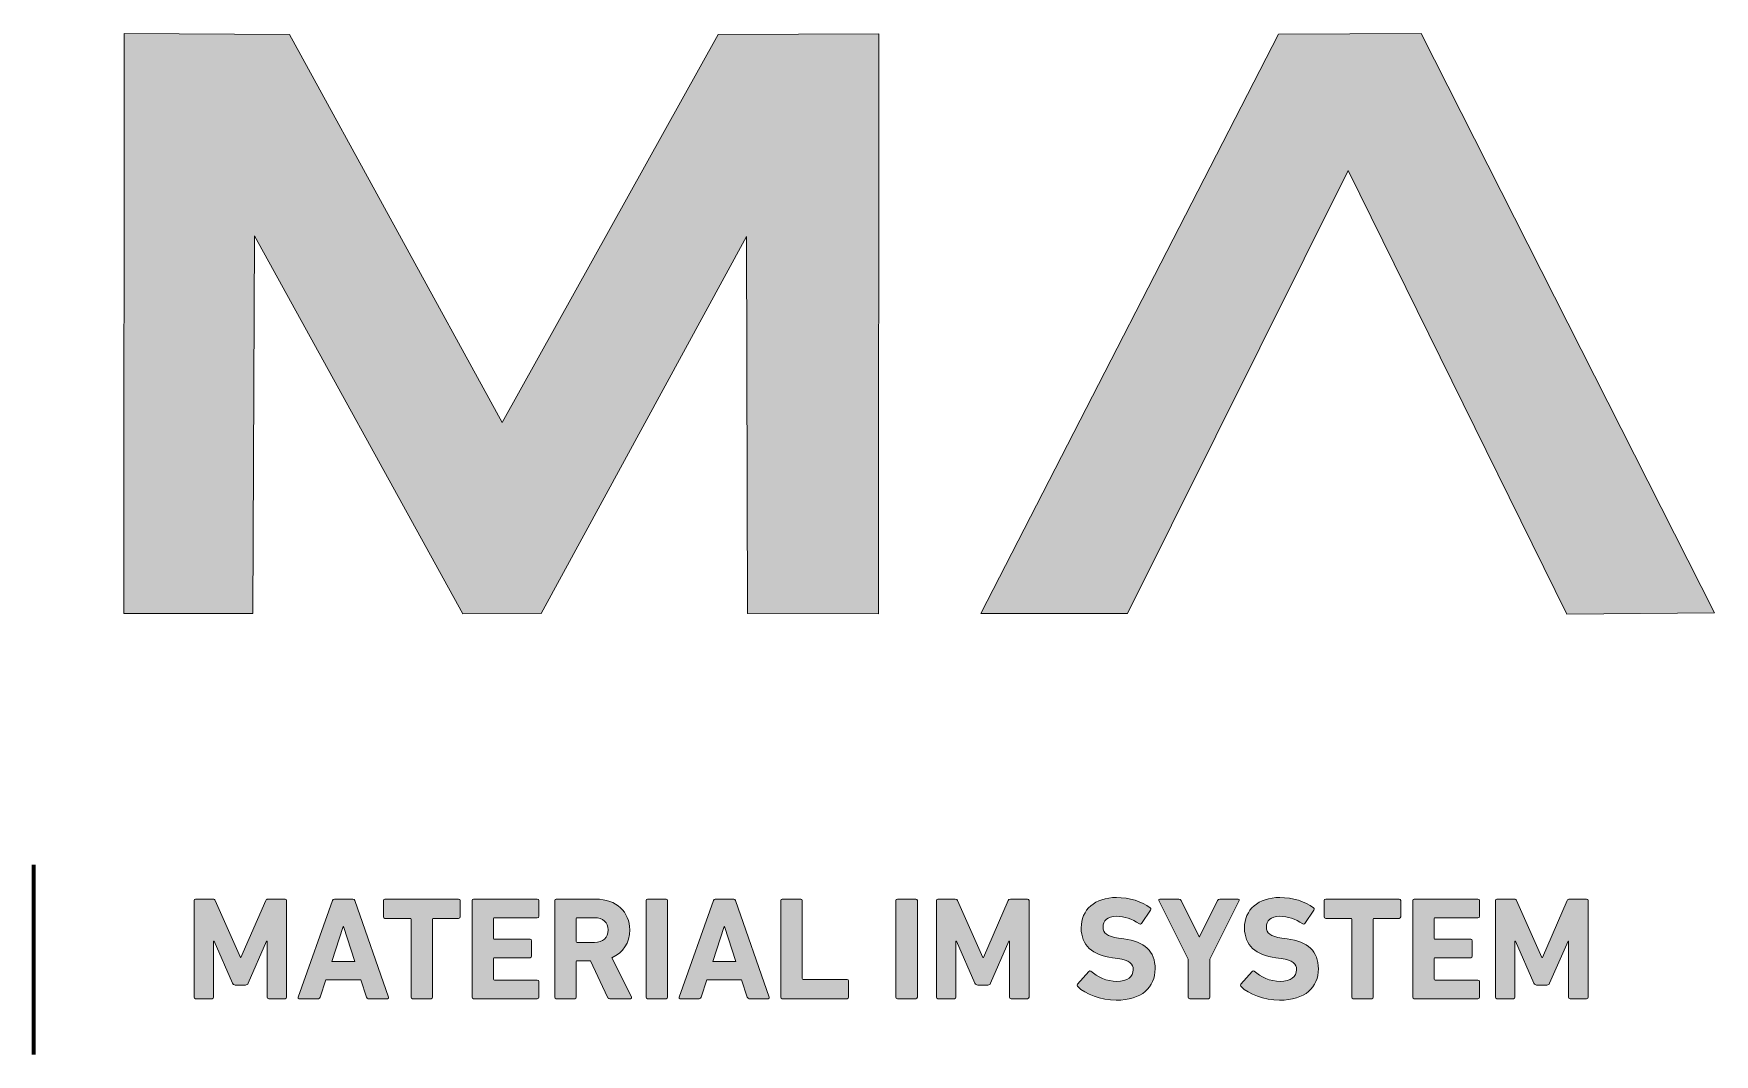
# Model space of a CAD drawing. Header units: millimetres. Extents: x -131 to 438, y 204 to 308.
# Drawn here: x 295.8 to 437.6, y 203.9 to 290.1 of the extents above; entities that cross this region are included whole.
import ezdxf

# ---------------------------------------------------------------- set-up
doc = ezdxf.new("R2010")
doc.units = ezdxf.units.MM
doc.header["$MEASUREMENT"] = 0
doc.layers.add('Ebene 1', color=7, linetype='Continuous', lineweight=0)

# ---------------------------------------------------------------- blocks, each defined once
blk = doc.blocks.new('Block_1')
at = {"layer": 'Ebene 1', "true_color": 0x0e1215, "transparency": 33554687}
h = blk.add_hatch(color=168, dxfattribs=at)
h.dxf.hatch_style = 2
h.paths.add_polyline_path([(356.02, 241.14), (355.94, 272.96), (338.61, 241.14), (332, 241.12), (314.42, 273.01), (314.28, 241.14), (303.4, 241.13), (303.42, 290.08), (317.38, 289.99), (335.34, 257.27), (353.55, 290), (367.11, 290.07), (367.08, 241.12)])
h = blk.add_hatch(color=168, dxfattribs=at)
h.dxf.hatch_style = 2
h.paths.add_polyline_path([(425.15, 241.07), (406.72, 278.52), (388.1, 241.14), (375.7, 241.14), (400.84, 290.02), (412.86, 290.08), (437.61, 241.19)])
at = {"layer": 'Ebene 1'}
for points in [[(356.02, 241.14), (355.94, 272.96), (338.61, 241.14), (332, 241.12), (314.42, 273.01), (314.28, 241.14), (303.4, 241.13), (303.42, 290.08), (317.38, 289.99), (335.34, 257.27), (353.55, 290), (367.11, 290.07), (367.08, 241.12)], [(425.15, 241.07), (406.72, 278.52), (388.1, 241.14), (375.7, 241.14), (400.84, 290.02), (412.86, 290.08), (437.61, 241.19)]]:
    blk.add_lwpolyline(points, close=True, dxfattribs=at)
blk = doc.blocks.new('Block_0')
at = {"layer": 'Ebene 1'}
blk.add_blockref('Block_1', (0, 0), dxfattribs=at)
blk = doc.blocks.new('Block_7')
at = {"layer": 'Ebene 1', "true_color": 0x000000, "transparency": 33554687}
h = blk.add_hatch(color=18, dxfattribs=at)
h.dxf.hatch_style = 2
edge = h.paths.add_edge_path()
edge.add_spline(control_points=[(309.33, 216.91), (309.33, 216.98), (309.38, 217.03), (309.45, 217.03), (309.45, 217.03), (310.92, 217.03), (310.92, 217.03), (311.02, 217.03), (311.08, 216.99), (311.12, 216.91), (311.12, 216.91), (313.24, 212.12), (313.24, 212.12), (313.24, 212.12), (313.29, 212.12), (313.29, 212.12), (313.29, 212.12), (315.38, 216.91), (315.38, 216.91), (315.42, 216.99), (315.48, 217.03), (315.58, 217.03), (315.58, 217.03), (317.02, 217.03), (317.02, 217.03), (317.09, 217.03), (317.14, 216.98), (317.14, 216.91), (317.14, 216.91), (317.14, 208.76), (317.14, 208.76), (317.14, 208.68), (317.09, 208.63), (317.02, 208.63), (317.02, 208.63), (315.63, 208.63), (315.63, 208.63), (315.55, 208.63), (315.5, 208.68), (315.5, 208.76), (315.5, 208.76), (315.5, 213.49), (315.5, 213.49), (315.5, 213.49), (315.45, 213.49), (315.45, 213.49), (315.45, 213.49), (313.9, 209.94), (313.9, 209.94), (313.85, 209.83), (313.77, 209.78), (313.66, 209.78), (313.66, 209.78), (312.81, 209.78), (312.81, 209.78), (312.7, 209.78), (312.62, 209.83), (312.58, 209.94), (312.58, 209.94), (311.02, 213.49), (311.02, 213.49), (311.02, 213.49), (310.97, 213.49), (310.97, 213.49), (310.97, 213.49), (310.97, 208.76), (310.97, 208.76), (310.97, 208.68), (310.92, 208.63), (310.85, 208.63), (310.85, 208.63), (309.45, 208.63), (309.45, 208.63), (309.38, 208.63), (309.33, 208.68), (309.33, 208.76), (309.33, 208.76), (309.33, 216.91), (309.33, 216.91)], knot_values=[0, 0, 0, 0, 1, 1, 1, 2, 2, 2, 3, 3, 3, 4, 4, 4, 5, 5, 5, 6, 6, 6, 7, 7, 7, 8, 8, 8, 9, 9, 9, 10, 10, 10, 11, 11, 11, 12, 12, 12, 13, 13, 13, 14, 14, 14, 15, 15, 15, 16, 16, 16, 17, 17, 17, 18, 18, 18, 19, 19, 19, 20, 20, 20, 21, 21, 21, 22, 22, 22, 23, 23, 23, 24, 24, 24, 25, 25, 25, 26, 26, 26, 26], degree=3, periodic=0)
h = blk.add_hatch(color=18, dxfattribs=at)
h.dxf.hatch_style = 2
edge = h.paths.add_edge_path()
edge.add_spline(control_points=[(322.9, 211.77), (322.9, 211.77), (321.95, 214.71), (321.95, 214.71), (321.95, 214.71), (321.91, 214.71), (321.91, 214.71), (321.91, 214.71), (320.96, 211.77), (320.96, 211.77), (320.96, 211.77), (322.9, 211.77), (322.9, 211.77)], knot_values=[0, 0, 0, 0, 1, 1, 1, 2, 2, 2, 3, 3, 3, 4, 4, 4, 4], degree=3, periodic=0)
edge = h.paths.add_edge_path()
edge.add_spline(control_points=[(321.01, 216.91), (321.03, 216.98), (321.08, 217.03), (321.17, 217.03), (321.17, 217.03), (322.72, 217.03), (322.72, 217.03), (322.81, 217.03), (322.86, 216.98), (322.89, 216.91), (322.89, 216.91), (325.73, 208.76), (325.73, 208.76), (325.75, 208.68), (325.73, 208.63), (325.64, 208.63), (325.64, 208.63), (324.03, 208.63), (324.03, 208.63), (323.95, 208.63), (323.9, 208.67), (323.87, 208.76), (323.87, 208.76), (323.39, 210.23), (323.39, 210.23), (323.39, 210.23), (320.45, 210.23), (320.45, 210.23), (320.45, 210.23), (319.98, 208.76), (319.98, 208.76), (319.96, 208.67), (319.91, 208.63), (319.82, 208.63), (319.82, 208.63), (318.2, 208.63), (318.2, 208.63), (318.12, 208.63), (318.09, 208.68), (318.12, 208.76), (318.12, 208.76), (321.01, 216.91), (321.01, 216.91)], knot_values=[0, 0, 0, 0, 1, 1, 1, 2, 2, 2, 3, 3, 3, 4, 4, 4, 5, 5, 5, 6, 6, 6, 7, 7, 7, 8, 8, 8, 9, 9, 9, 10, 10, 10, 11, 11, 11, 12, 12, 12, 13, 13, 13, 14, 14, 14, 14], degree=3, periodic=0)
h = blk.add_hatch(color=18, dxfattribs=at)
h.dxf.hatch_style = 2
edge = h.paths.add_edge_path()
edge.add_spline(control_points=[(327.76, 208.63), (327.69, 208.63), (327.64, 208.68), (327.64, 208.76), (327.64, 208.76), (327.64, 215.34), (327.64, 215.34), (327.64, 215.39), (327.61, 215.41), (327.56, 215.41), (327.56, 215.41), (325.44, 215.41), (325.44, 215.41), (325.37, 215.41), (325.32, 215.46), (325.32, 215.54), (325.32, 215.54), (325.32, 216.91), (325.32, 216.91), (325.32, 216.98), (325.37, 217.03), (325.44, 217.03), (325.44, 217.03), (331.65, 217.03), (331.65, 217.03), (331.73, 217.03), (331.78, 216.98), (331.78, 216.91), (331.78, 216.91), (331.78, 215.54), (331.78, 215.54), (331.78, 215.46), (331.73, 215.41), (331.65, 215.41), (331.65, 215.41), (329.53, 215.41), (329.53, 215.41), (329.48, 215.41), (329.45, 215.39), (329.45, 215.34), (329.45, 215.34), (329.45, 208.76), (329.45, 208.76), (329.45, 208.68), (329.4, 208.63), (329.33, 208.63), (329.33, 208.63), (327.76, 208.63), (327.76, 208.63)], knot_values=[0, 0, 0, 0, 1, 1, 1, 2, 2, 2, 3, 3, 3, 4, 4, 4, 5, 5, 5, 6, 6, 6, 7, 7, 7, 8, 8, 8, 9, 9, 9, 10, 10, 10, 11, 11, 11, 12, 12, 12, 13, 13, 13, 14, 14, 14, 15, 15, 15, 16, 16, 16, 16], degree=3, periodic=0)
h = blk.add_hatch(color=18, dxfattribs=at)
h.dxf.hatch_style = 2
edge = h.paths.add_edge_path()
edge.add_spline(control_points=[(332.79, 216.91), (332.79, 216.98), (332.84, 217.03), (332.91, 217.03), (332.91, 217.03), (338.29, 217.03), (338.29, 217.03), (338.37, 217.03), (338.42, 216.98), (338.42, 216.91), (338.42, 216.91), (338.42, 215.59), (338.42, 215.59), (338.42, 215.51), (338.37, 215.46), (338.29, 215.46), (338.29, 215.46), (334.68, 215.46), (334.68, 215.46), (334.63, 215.46), (334.6, 215.44), (334.6, 215.39), (334.6, 215.39), (334.6, 213.72), (334.6, 213.72), (334.6, 213.67), (334.63, 213.65), (334.68, 213.65), (334.68, 213.65), (337.69, 213.65), (337.69, 213.65), (337.76, 213.65), (337.81, 213.6), (337.81, 213.52), (337.81, 213.52), (337.81, 212.22), (337.81, 212.22), (337.81, 212.14), (337.76, 212.09), (337.69, 212.09), (337.69, 212.09), (334.68, 212.09), (334.68, 212.09), (334.63, 212.09), (334.6, 212.07), (334.6, 212.02), (334.6, 212.02), (334.6, 210.28), (334.6, 210.28), (334.6, 210.23), (334.63, 210.2), (334.68, 210.2), (334.68, 210.2), (338.29, 210.2), (338.29, 210.2), (338.37, 210.2), (338.42, 210.15), (338.42, 210.08), (338.42, 210.08), (338.42, 208.76), (338.42, 208.76), (338.42, 208.68), (338.37, 208.63), (338.29, 208.63), (338.29, 208.63), (332.91, 208.63), (332.91, 208.63), (332.84, 208.63), (332.79, 208.68), (332.79, 208.76), (332.79, 208.76), (332.79, 216.91), (332.79, 216.91)], knot_values=[0, 0, 0, 0, 1, 1, 1, 2, 2, 2, 3, 3, 3, 4, 4, 4, 5, 5, 5, 6, 6, 6, 7, 7, 7, 8, 8, 8, 9, 9, 9, 10, 10, 10, 11, 11, 11, 12, 12, 12, 13, 13, 13, 14, 14, 14, 15, 15, 15, 16, 16, 16, 17, 17, 17, 18, 18, 18, 19, 19, 19, 20, 20, 20, 21, 21, 21, 22, 22, 22, 23, 23, 23, 24, 24, 24, 24], degree=3, periodic=0)
h = blk.add_hatch(color=18, dxfattribs=at)
h.dxf.hatch_style = 2
edge = h.paths.add_edge_path()
edge.add_spline(control_points=[(344.27, 214.43), (344.27, 215.06), (343.83, 215.46), (343.13, 215.46), (343.13, 215.46), (341.65, 215.46), (341.65, 215.46), (341.6, 215.46), (341.58, 215.44), (341.58, 215.39), (341.58, 215.39), (341.58, 213.45), (341.58, 213.45), (341.58, 213.4), (341.6, 213.38), (341.65, 213.38), (341.65, 213.38), (343.13, 213.38), (343.13, 213.38), (343.83, 213.38), (344.27, 213.78), (344.27, 214.43)], knot_values=[0, 0, 0, 0, 1, 1, 1, 2, 2, 2, 3, 3, 3, 4, 4, 4, 5, 5, 5, 6, 6, 6, 7, 7, 7, 7], degree=3, periodic=0)
edge = h.paths.add_edge_path()
edge.add_spline(control_points=[(344.41, 208.63), (344.29, 208.63), (344.26, 208.67), (344.22, 208.76), (344.22, 208.76), (342.78, 211.83), (342.78, 211.83), (342.78, 211.83), (341.65, 211.83), (341.65, 211.83), (341.6, 211.83), (341.58, 211.81), (341.58, 211.76), (341.58, 211.76), (341.58, 208.76), (341.58, 208.76), (341.58, 208.68), (341.53, 208.63), (341.45, 208.63), (341.45, 208.63), (339.89, 208.63), (339.89, 208.63), (339.81, 208.63), (339.76, 208.68), (339.76, 208.76), (339.76, 208.76), (339.76, 216.91), (339.76, 216.91), (339.76, 216.98), (339.81, 217.03), (339.89, 217.03), (339.89, 217.03), (343.23, 217.03), (343.23, 217.03), (344.95, 217.03), (346.09, 215.96), (346.09, 214.43), (346.09, 213.35), (345.52, 212.5), (344.59, 212.09), (344.59, 212.09), (346.25, 208.78), (346.25, 208.78), (346.28, 208.71), (346.25, 208.63), (346.16, 208.63), (346.16, 208.63), (344.41, 208.63), (344.41, 208.63)], knot_values=[0, 0, 0, 0, 1, 1, 1, 2, 2, 2, 3, 3, 3, 4, 4, 4, 5, 5, 5, 6, 6, 6, 7, 7, 7, 8, 8, 8, 9, 9, 9, 10, 10, 10, 11, 11, 11, 12, 12, 12, 13, 13, 13, 14, 14, 14, 15, 15, 15, 16, 16, 16, 16], degree=3, periodic=0)
h = blk.add_hatch(color=18, dxfattribs=at)
h.dxf.hatch_style = 2
edge = h.paths.add_edge_path()
edge.add_spline(control_points=[(347.47, 216.91), (347.47, 216.98), (347.52, 217.03), (347.59, 217.03), (347.59, 217.03), (349.16, 217.03), (349.16, 217.03), (349.23, 217.03), (349.28, 216.98), (349.28, 216.91), (349.28, 216.91), (349.28, 208.76), (349.28, 208.76), (349.28, 208.68), (349.23, 208.63), (349.16, 208.63), (349.16, 208.63), (347.59, 208.63), (347.59, 208.63), (347.52, 208.63), (347.47, 208.68), (347.47, 208.76), (347.47, 208.76), (347.47, 216.91), (347.47, 216.91)], knot_values=[0, 0, 0, 0, 1, 1, 1, 2, 2, 2, 3, 3, 3, 4, 4, 4, 5, 5, 5, 6, 6, 6, 7, 7, 7, 8, 8, 8, 8], degree=3, periodic=0)
h = blk.add_hatch(color=18, dxfattribs=at)
h.dxf.hatch_style = 2
edge = h.paths.add_edge_path()
edge.add_spline(control_points=[(355.04, 211.77), (355.04, 211.77), (354.09, 214.71), (354.09, 214.71), (354.09, 214.71), (354.05, 214.71), (354.05, 214.71), (354.05, 214.71), (353.1, 211.77), (353.1, 211.77), (353.1, 211.77), (355.04, 211.77), (355.04, 211.77)], knot_values=[0, 0, 0, 0, 1, 1, 1, 2, 2, 2, 3, 3, 3, 4, 4, 4, 4], degree=3, periodic=0)
edge = h.paths.add_edge_path()
edge.add_spline(control_points=[(353.15, 216.91), (353.17, 216.98), (353.22, 217.03), (353.31, 217.03), (353.31, 217.03), (354.86, 217.03), (354.86, 217.03), (354.95, 217.03), (355, 216.98), (355.02, 216.91), (355.02, 216.91), (357.86, 208.76), (357.86, 208.76), (357.89, 208.68), (357.86, 208.63), (357.78, 208.63), (357.78, 208.63), (356.17, 208.63), (356.17, 208.63), (356.09, 208.63), (356.04, 208.67), (356.01, 208.76), (356.01, 208.76), (355.53, 210.23), (355.53, 210.23), (355.53, 210.23), (352.59, 210.23), (352.59, 210.23), (352.59, 210.23), (352.12, 208.76), (352.12, 208.76), (352.1, 208.67), (352.05, 208.63), (351.96, 208.63), (351.96, 208.63), (350.34, 208.63), (350.34, 208.63), (350.26, 208.63), (350.23, 208.68), (350.26, 208.76), (350.26, 208.76), (353.15, 216.91), (353.15, 216.91)], knot_values=[0, 0, 0, 0, 1, 1, 1, 2, 2, 2, 3, 3, 3, 4, 4, 4, 5, 5, 5, 6, 6, 6, 7, 7, 7, 8, 8, 8, 9, 9, 9, 10, 10, 10, 11, 11, 11, 12, 12, 12, 13, 13, 13, 14, 14, 14, 14], degree=3, periodic=0)
h = blk.add_hatch(color=18, dxfattribs=at)
h.dxf.hatch_style = 2
edge = h.paths.add_edge_path()
edge.add_spline(control_points=[(358.84, 216.91), (358.84, 216.98), (358.89, 217.03), (358.96, 217.03), (358.96, 217.03), (360.53, 217.03), (360.53, 217.03), (360.61, 217.03), (360.65, 216.98), (360.65, 216.91), (360.65, 216.91), (360.65, 210.33), (360.65, 210.33), (360.65, 210.28), (360.68, 210.25), (360.73, 210.25), (360.73, 210.25), (364.43, 210.25), (364.43, 210.25), (364.51, 210.25), (364.56, 210.2), (364.56, 210.13), (364.56, 210.13), (364.56, 208.76), (364.56, 208.76), (364.56, 208.68), (364.51, 208.63), (364.43, 208.63), (364.43, 208.63), (358.96, 208.63), (358.96, 208.63), (358.89, 208.63), (358.84, 208.68), (358.84, 208.76), (358.84, 208.76), (358.84, 216.91), (358.84, 216.91)], knot_values=[0, 0, 0, 0, 1, 1, 1, 2, 2, 2, 3, 3, 3, 4, 4, 4, 5, 5, 5, 6, 6, 6, 7, 7, 7, 8, 8, 8, 9, 9, 9, 10, 10, 10, 11, 11, 11, 12, 12, 12, 12], degree=3, periodic=0)
h = blk.add_hatch(color=18, dxfattribs=at)
h.dxf.hatch_style = 2
edge = h.paths.add_edge_path()
edge.add_spline(control_points=[(368.54, 216.91), (368.54, 216.98), (368.59, 217.03), (368.67, 217.03), (368.67, 217.03), (370.24, 217.03), (370.24, 217.03), (370.31, 217.03), (370.36, 216.98), (370.36, 216.91), (370.36, 216.91), (370.36, 208.76), (370.36, 208.76), (370.36, 208.68), (370.31, 208.63), (370.24, 208.63), (370.24, 208.63), (368.67, 208.63), (368.67, 208.63), (368.59, 208.63), (368.54, 208.68), (368.54, 208.76), (368.54, 208.76), (368.54, 216.91), (368.54, 216.91)], knot_values=[0, 0, 0, 0, 1, 1, 1, 2, 2, 2, 3, 3, 3, 4, 4, 4, 5, 5, 5, 6, 6, 6, 7, 7, 7, 8, 8, 8, 8], degree=3, periodic=0)
h = blk.add_hatch(color=18, dxfattribs=at)
h.dxf.hatch_style = 2
edge = h.paths.add_edge_path()
edge.add_spline(control_points=[(371.96, 216.91), (371.96, 216.98), (372.01, 217.03), (372.09, 217.03), (372.09, 217.03), (373.56, 217.03), (373.56, 217.03), (373.66, 217.03), (373.72, 216.99), (373.75, 216.91), (373.75, 216.91), (375.88, 212.12), (375.88, 212.12), (375.88, 212.12), (375.93, 212.12), (375.93, 212.12), (375.93, 212.12), (378.02, 216.91), (378.02, 216.91), (378.05, 216.99), (378.11, 217.03), (378.21, 217.03), (378.21, 217.03), (379.66, 217.03), (379.66, 217.03), (379.73, 217.03), (379.78, 216.98), (379.78, 216.91), (379.78, 216.91), (379.78, 208.76), (379.78, 208.76), (379.78, 208.68), (379.73, 208.63), (379.66, 208.63), (379.66, 208.63), (378.26, 208.63), (378.26, 208.63), (378.19, 208.63), (378.14, 208.68), (378.14, 208.76), (378.14, 208.76), (378.14, 213.49), (378.14, 213.49), (378.14, 213.49), (378.09, 213.49), (378.09, 213.49), (378.09, 213.49), (376.53, 209.94), (376.53, 209.94), (376.48, 209.83), (376.41, 209.78), (376.3, 209.78), (376.3, 209.78), (375.45, 209.78), (375.45, 209.78), (375.34, 209.78), (375.26, 209.83), (375.21, 209.94), (375.21, 209.94), (373.66, 213.49), (373.66, 213.49), (373.66, 213.49), (373.61, 213.49), (373.61, 213.49), (373.61, 213.49), (373.61, 208.76), (373.61, 208.76), (373.61, 208.68), (373.56, 208.63), (373.48, 208.63), (373.48, 208.63), (372.09, 208.63), (372.09, 208.63), (372.01, 208.63), (371.96, 208.68), (371.96, 208.76), (371.96, 208.76), (371.96, 216.91), (371.96, 216.91)], knot_values=[0, 0, 0, 0, 1, 1, 1, 2, 2, 2, 3, 3, 3, 4, 4, 4, 5, 5, 5, 6, 6, 6, 7, 7, 7, 8, 8, 8, 9, 9, 9, 10, 10, 10, 11, 11, 11, 12, 12, 12, 13, 13, 13, 14, 14, 14, 15, 15, 15, 16, 16, 16, 17, 17, 17, 18, 18, 18, 19, 19, 19, 20, 20, 20, 21, 21, 21, 22, 22, 22, 23, 23, 23, 24, 24, 24, 25, 25, 25, 26, 26, 26, 26], degree=3, periodic=0)
h = blk.add_hatch(color=18, dxfattribs=at)
h.dxf.hatch_style = 2
edge = h.paths.add_edge_path()
edge.add_spline(control_points=[(383.89, 209.65), (383.84, 209.7), (383.82, 209.78), (383.88, 209.86), (383.88, 209.86), (384.82, 210.93), (384.82, 210.93), (384.87, 210.99), (384.94, 210.99), (385, 210.94), (385.56, 210.5), (386.31, 210.08), (387.2, 210.08), (388.08, 210.08), (388.57, 210.49), (388.57, 211.08), (388.57, 211.57), (388.28, 211.88), (387.27, 212.02), (387.27, 212.02), (386.83, 212.08), (386.83, 212.08), (385.13, 212.31), (384.18, 213.12), (384.18, 214.6), (384.18, 216.14), (385.34, 217.17), (387.15, 217.17), (388.26, 217.17), (389.3, 216.83), (390, 216.29), (390.08, 216.24), (390.09, 216.19), (390.03, 216.1), (390.03, 216.1), (389.28, 214.98), (389.28, 214.98), (389.23, 214.92), (389.16, 214.91), (389.1, 214.94), (388.46, 215.36), (387.84, 215.59), (387.15, 215.59), (386.41, 215.59), (386.03, 215.2), (386.03, 214.67), (386.03, 214.19), (386.37, 213.88), (387.34, 213.75), (387.34, 213.75), (387.78, 213.68), (387.78, 213.68), (389.51, 213.45), (390.42, 212.66), (390.42, 211.14), (390.42, 209.62), (389.3, 208.5), (387.13, 208.5), (385.82, 208.5), (384.55, 209.02), (383.89, 209.65)], knot_values=[0, 0, 0, 0, 1, 1, 1, 2, 2, 2, 3, 3, 3, 4, 4, 4, 5, 5, 5, 6, 6, 6, 7, 7, 7, 8, 8, 8, 9, 9, 9, 10, 10, 10, 11, 11, 11, 12, 12, 12, 13, 13, 13, 14, 14, 14, 15, 15, 15, 16, 16, 16, 17, 17, 17, 18, 18, 18, 19, 19, 19, 20, 20, 20, 20], degree=3, periodic=0)
h = blk.add_hatch(color=18, dxfattribs=at)
h.dxf.hatch_style = 2
edge = h.paths.add_edge_path()
edge.add_spline(control_points=[(393.34, 208.63), (393.26, 208.63), (393.21, 208.68), (393.21, 208.76), (393.21, 208.76), (393.21, 211.98), (393.21, 211.98), (393.21, 211.98), (390.73, 216.91), (390.73, 216.91), (390.71, 216.97), (390.73, 217.03), (390.82, 217.03), (390.82, 217.03), (392.42, 217.03), (392.42, 217.03), (392.51, 217.03), (392.57, 216.99), (392.61, 216.91), (392.61, 216.91), (394.13, 213.85), (394.13, 213.85), (394.13, 213.85), (394.16, 213.85), (394.16, 213.85), (394.16, 213.85), (395.68, 216.91), (395.68, 216.91), (395.72, 216.99), (395.78, 217.03), (395.87, 217.03), (395.87, 217.03), (397.42, 217.03), (397.42, 217.03), (397.51, 217.03), (397.55, 216.97), (397.51, 216.91), (397.51, 216.91), (395.03, 211.98), (395.03, 211.98), (395.03, 211.98), (395.03, 208.76), (395.03, 208.76), (395.03, 208.68), (394.98, 208.63), (394.91, 208.63), (394.91, 208.63), (393.34, 208.63), (393.34, 208.63)], knot_values=[0, 0, 0, 0, 1, 1, 1, 2, 2, 2, 3, 3, 3, 4, 4, 4, 5, 5, 5, 6, 6, 6, 7, 7, 7, 8, 8, 8, 9, 9, 9, 10, 10, 10, 11, 11, 11, 12, 12, 12, 13, 13, 13, 14, 14, 14, 15, 15, 15, 16, 16, 16, 16], degree=3, periodic=0)
h = blk.add_hatch(color=18, dxfattribs=at)
h.dxf.hatch_style = 2
edge = h.paths.add_edge_path()
edge.add_spline(control_points=[(397.67, 209.65), (397.62, 209.7), (397.6, 209.78), (397.66, 209.86), (397.66, 209.86), (398.6, 210.93), (398.6, 210.93), (398.65, 210.99), (398.72, 210.99), (398.78, 210.94), (399.34, 210.5), (400.09, 210.08), (400.98, 210.08), (401.86, 210.08), (402.35, 210.49), (402.35, 211.08), (402.35, 211.57), (402.05, 211.88), (401.05, 212.02), (401.05, 212.02), (400.61, 212.08), (400.61, 212.08), (398.91, 212.31), (397.96, 213.12), (397.96, 214.6), (397.96, 216.14), (399.12, 217.17), (400.93, 217.17), (402.04, 217.17), (403.08, 216.83), (403.78, 216.29), (403.86, 216.24), (403.87, 216.19), (403.81, 216.1), (403.81, 216.1), (403.05, 214.98), (403.05, 214.98), (403.01, 214.92), (402.94, 214.91), (402.88, 214.94), (402.24, 215.36), (401.62, 215.59), (400.93, 215.59), (400.19, 215.59), (399.81, 215.2), (399.81, 214.67), (399.81, 214.19), (400.15, 213.88), (401.12, 213.75), (401.12, 213.75), (401.56, 213.68), (401.56, 213.68), (403.29, 213.45), (404.2, 212.66), (404.2, 211.14), (404.2, 209.62), (403.08, 208.5), (400.91, 208.5), (399.6, 208.5), (398.33, 209.02), (397.67, 209.65)], knot_values=[0, 0, 0, 0, 1, 1, 1, 2, 2, 2, 3, 3, 3, 4, 4, 4, 5, 5, 5, 6, 6, 6, 7, 7, 7, 8, 8, 8, 9, 9, 9, 10, 10, 10, 11, 11, 11, 12, 12, 12, 13, 13, 13, 14, 14, 14, 15, 15, 15, 16, 16, 16, 17, 17, 17, 18, 18, 18, 19, 19, 19, 20, 20, 20, 20], degree=3, periodic=0)
h = blk.add_hatch(color=18, dxfattribs=at)
h.dxf.hatch_style = 2
edge = h.paths.add_edge_path()
edge.add_spline(control_points=[(407.13, 208.63), (407.05, 208.63), (407.01, 208.68), (407.01, 208.76), (407.01, 208.76), (407.01, 215.34), (407.01, 215.34), (407.01, 215.39), (406.98, 215.41), (406.93, 215.41), (406.93, 215.41), (404.81, 215.41), (404.81, 215.41), (404.73, 215.41), (404.68, 215.46), (404.68, 215.54), (404.68, 215.54), (404.68, 216.91), (404.68, 216.91), (404.68, 216.98), (404.73, 217.03), (404.81, 217.03), (404.81, 217.03), (411.02, 217.03), (411.02, 217.03), (411.09, 217.03), (411.14, 216.98), (411.14, 216.91), (411.14, 216.91), (411.14, 215.54), (411.14, 215.54), (411.14, 215.46), (411.09, 215.41), (411.02, 215.41), (411.02, 215.41), (408.89, 215.41), (408.89, 215.41), (408.85, 215.41), (408.82, 215.39), (408.82, 215.34), (408.82, 215.34), (408.82, 208.76), (408.82, 208.76), (408.82, 208.68), (408.77, 208.63), (408.7, 208.63), (408.7, 208.63), (407.13, 208.63), (407.13, 208.63)], knot_values=[0, 0, 0, 0, 1, 1, 1, 2, 2, 2, 3, 3, 3, 4, 4, 4, 5, 5, 5, 6, 6, 6, 7, 7, 7, 8, 8, 8, 9, 9, 9, 10, 10, 10, 11, 11, 11, 12, 12, 12, 13, 13, 13, 14, 14, 14, 15, 15, 15, 16, 16, 16, 16], degree=3, periodic=0)
h = blk.add_hatch(color=18, dxfattribs=at)
h.dxf.hatch_style = 2
edge = h.paths.add_edge_path()
edge.add_spline(control_points=[(412.15, 216.91), (412.15, 216.98), (412.2, 217.03), (412.28, 217.03), (412.28, 217.03), (417.66, 217.03), (417.66, 217.03), (417.74, 217.03), (417.79, 216.98), (417.79, 216.91), (417.79, 216.91), (417.79, 215.59), (417.79, 215.59), (417.79, 215.51), (417.74, 215.46), (417.66, 215.46), (417.66, 215.46), (414.04, 215.46), (414.04, 215.46), (413.99, 215.46), (413.97, 215.44), (413.97, 215.39), (413.97, 215.39), (413.97, 213.72), (413.97, 213.72), (413.97, 213.67), (413.99, 213.65), (414.04, 213.65), (414.04, 213.65), (417.06, 213.65), (417.06, 213.65), (417.13, 213.65), (417.18, 213.6), (417.18, 213.52), (417.18, 213.52), (417.18, 212.22), (417.18, 212.22), (417.18, 212.14), (417.13, 212.09), (417.06, 212.09), (417.06, 212.09), (414.04, 212.09), (414.04, 212.09), (413.99, 212.09), (413.97, 212.07), (413.97, 212.02), (413.97, 212.02), (413.97, 210.28), (413.97, 210.28), (413.97, 210.23), (413.99, 210.2), (414.04, 210.2), (414.04, 210.2), (417.66, 210.2), (417.66, 210.2), (417.74, 210.2), (417.79, 210.15), (417.79, 210.08), (417.79, 210.08), (417.79, 208.76), (417.79, 208.76), (417.79, 208.68), (417.74, 208.63), (417.66, 208.63), (417.66, 208.63), (412.28, 208.63), (412.28, 208.63), (412.2, 208.63), (412.15, 208.68), (412.15, 208.76), (412.15, 208.76), (412.15, 216.91), (412.15, 216.91)], knot_values=[0, 0, 0, 0, 1, 1, 1, 2, 2, 2, 3, 3, 3, 4, 4, 4, 5, 5, 5, 6, 6, 6, 7, 7, 7, 8, 8, 8, 9, 9, 9, 10, 10, 10, 11, 11, 11, 12, 12, 12, 13, 13, 13, 14, 14, 14, 15, 15, 15, 16, 16, 16, 17, 17, 17, 18, 18, 18, 19, 19, 19, 20, 20, 20, 21, 21, 21, 22, 22, 22, 23, 23, 23, 24, 24, 24, 24], degree=3, periodic=0)
h = blk.add_hatch(color=18, dxfattribs=at)
h.dxf.hatch_style = 2
edge = h.paths.add_edge_path()
edge.add_spline(control_points=[(419.13, 216.91), (419.13, 216.98), (419.18, 217.03), (419.25, 217.03), (419.25, 217.03), (420.72, 217.03), (420.72, 217.03), (420.82, 217.03), (420.88, 216.99), (420.92, 216.91), (420.92, 216.91), (423.04, 212.12), (423.04, 212.12), (423.04, 212.12), (423.09, 212.12), (423.09, 212.12), (423.09, 212.12), (425.18, 216.91), (425.18, 216.91), (425.22, 216.99), (425.28, 217.03), (425.38, 217.03), (425.38, 217.03), (426.82, 217.03), (426.82, 217.03), (426.9, 217.03), (426.95, 216.98), (426.95, 216.91), (426.95, 216.91), (426.95, 208.76), (426.95, 208.76), (426.95, 208.68), (426.9, 208.63), (426.82, 208.63), (426.82, 208.63), (425.43, 208.63), (425.43, 208.63), (425.35, 208.63), (425.3, 208.68), (425.3, 208.76), (425.3, 208.76), (425.3, 213.49), (425.3, 213.49), (425.3, 213.49), (425.26, 213.49), (425.26, 213.49), (425.26, 213.49), (423.7, 209.94), (423.7, 209.94), (423.65, 209.83), (423.58, 209.78), (423.46, 209.78), (423.46, 209.78), (422.61, 209.78), (422.61, 209.78), (422.5, 209.78), (422.43, 209.83), (422.38, 209.94), (422.38, 209.94), (420.82, 213.49), (420.82, 213.49), (420.82, 213.49), (420.77, 213.49), (420.77, 213.49), (420.77, 213.49), (420.77, 208.76), (420.77, 208.76), (420.77, 208.68), (420.72, 208.63), (420.65, 208.63), (420.65, 208.63), (419.25, 208.63), (419.25, 208.63), (419.18, 208.63), (419.13, 208.68), (419.13, 208.76), (419.13, 208.76), (419.13, 216.91), (419.13, 216.91)], knot_values=[0, 0, 0, 0, 1, 1, 1, 2, 2, 2, 3, 3, 3, 4, 4, 4, 5, 5, 5, 6, 6, 6, 7, 7, 7, 8, 8, 8, 9, 9, 9, 10, 10, 10, 11, 11, 11, 12, 12, 12, 13, 13, 13, 14, 14, 14, 15, 15, 15, 16, 16, 16, 17, 17, 17, 18, 18, 18, 19, 19, 19, 20, 20, 20, 21, 21, 21, 22, 22, 22, 23, 23, 23, 24, 24, 24, 25, 25, 25, 26, 26, 26, 26], degree=3, periodic=0)
at = {"layer": 'Ebene 1'}
for points, knots in [([(309.33, 216.91), (309.33, 216.98), (309.38, 217.03), (309.45, 217.03), (309.45, 217.03), (310.92, 217.03), (310.92, 217.03), (311.02, 217.03), (311.08, 216.99), (311.12, 216.91), (311.12, 216.91), (313.24, 212.12), (313.24, 212.12), (313.24, 212.12), (313.29, 212.12), (313.29, 212.12), (313.29, 212.12), (315.38, 216.91), (315.38, 216.91), (315.42, 216.99), (315.48, 217.03), (315.58, 217.03), (315.58, 217.03), (317.02, 217.03), (317.02, 217.03), (317.09, 217.03), (317.14, 216.98), (317.14, 216.91), (317.14, 216.91), (317.14, 208.76), (317.14, 208.76), (317.14, 208.68), (317.09, 208.63), (317.02, 208.63), (317.02, 208.63), (315.63, 208.63), (315.63, 208.63), (315.55, 208.63), (315.5, 208.68), (315.5, 208.76), (315.5, 208.76), (315.5, 213.49), (315.5, 213.49), (315.5, 213.49), (315.45, 213.49), (315.45, 213.49), (315.45, 213.49), (313.9, 209.94), (313.9, 209.94), (313.85, 209.83), (313.77, 209.78), (313.66, 209.78), (313.66, 209.78), (312.81, 209.78), (312.81, 209.78), (312.7, 209.78), (312.62, 209.83), (312.58, 209.94), (312.58, 209.94), (311.02, 213.49), (311.02, 213.49), (311.02, 213.49), (310.97, 213.49), (310.97, 213.49), (310.97, 213.49), (310.97, 208.76), (310.97, 208.76), (310.97, 208.68), (310.92, 208.63), (310.85, 208.63), (310.85, 208.63), (309.45, 208.63), (309.45, 208.63), (309.38, 208.63), (309.33, 208.68), (309.33, 208.76), (309.33, 208.76), (309.33, 216.91), (309.33, 216.91)], [0, 0, 0, 0, 1, 1, 1, 2, 2, 2, 3, 3, 3, 4, 4, 4, 5, 5, 5, 6, 6, 6, 7, 7, 7, 8, 8, 8, 9, 9, 9, 10, 10, 10, 11, 11, 11, 12, 12, 12, 13, 13, 13, 14, 14, 14, 15, 15, 15, 16, 16, 16, 17, 17, 17, 18, 18, 18, 19, 19, 19, 20, 20, 20, 21, 21, 21, 22, 22, 22, 23, 23, 23, 24, 24, 24, 25, 25, 25, 26, 26, 26, 26]), ([(321.01, 216.91), (321.03, 216.98), (321.08, 217.03), (321.17, 217.03), (321.17, 217.03), (322.72, 217.03), (322.72, 217.03), (322.81, 217.03), (322.86, 216.98), (322.89, 216.91), (322.89, 216.91), (325.73, 208.76), (325.73, 208.76), (325.75, 208.68), (325.73, 208.63), (325.64, 208.63), (325.64, 208.63), (324.03, 208.63), (324.03, 208.63), (323.95, 208.63), (323.9, 208.67), (323.87, 208.76), (323.87, 208.76), (323.39, 210.23), (323.39, 210.23), (323.39, 210.23), (320.45, 210.23), (320.45, 210.23), (320.45, 210.23), (319.98, 208.76), (319.98, 208.76), (319.96, 208.67), (319.91, 208.63), (319.82, 208.63), (319.82, 208.63), (318.2, 208.63), (318.2, 208.63), (318.12, 208.63), (318.09, 208.68), (318.12, 208.76), (318.12, 208.76), (321.01, 216.91), (321.01, 216.91)], [0, 0, 0, 0, 1, 1, 1, 2, 2, 2, 3, 3, 3, 4, 4, 4, 5, 5, 5, 6, 6, 6, 7, 7, 7, 8, 8, 8, 9, 9, 9, 10, 10, 10, 11, 11, 11, 12, 12, 12, 13, 13, 13, 14, 14, 14, 14]), ([(327.76, 208.63), (327.69, 208.63), (327.64, 208.68), (327.64, 208.76), (327.64, 208.76), (327.64, 215.34), (327.64, 215.34), (327.64, 215.39), (327.61, 215.41), (327.56, 215.41), (327.56, 215.41), (325.44, 215.41), (325.44, 215.41), (325.37, 215.41), (325.32, 215.46), (325.32, 215.54), (325.32, 215.54), (325.32, 216.91), (325.32, 216.91), (325.32, 216.98), (325.37, 217.03), (325.44, 217.03), (325.44, 217.03), (331.65, 217.03), (331.65, 217.03), (331.73, 217.03), (331.78, 216.98), (331.78, 216.91), (331.78, 216.91), (331.78, 215.54), (331.78, 215.54), (331.78, 215.46), (331.73, 215.41), (331.65, 215.41), (331.65, 215.41), (329.53, 215.41), (329.53, 215.41), (329.48, 215.41), (329.45, 215.39), (329.45, 215.34), (329.45, 215.34), (329.45, 208.76), (329.45, 208.76), (329.45, 208.68), (329.4, 208.63), (329.33, 208.63), (329.33, 208.63), (327.76, 208.63), (327.76, 208.63)], [0, 0, 0, 0, 1, 1, 1, 2, 2, 2, 3, 3, 3, 4, 4, 4, 5, 5, 5, 6, 6, 6, 7, 7, 7, 8, 8, 8, 9, 9, 9, 10, 10, 10, 11, 11, 11, 12, 12, 12, 13, 13, 13, 14, 14, 14, 15, 15, 15, 16, 16, 16, 16]), ([(332.79, 216.91), (332.79, 216.98), (332.84, 217.03), (332.91, 217.03), (332.91, 217.03), (338.29, 217.03), (338.29, 217.03), (338.37, 217.03), (338.42, 216.98), (338.42, 216.91), (338.42, 216.91), (338.42, 215.59), (338.42, 215.59), (338.42, 215.51), (338.37, 215.46), (338.29, 215.46), (338.29, 215.46), (334.68, 215.46), (334.68, 215.46), (334.63, 215.46), (334.6, 215.44), (334.6, 215.39), (334.6, 215.39), (334.6, 213.72), (334.6, 213.72), (334.6, 213.67), (334.63, 213.65), (334.68, 213.65), (334.68, 213.65), (337.69, 213.65), (337.69, 213.65), (337.76, 213.65), (337.81, 213.6), (337.81, 213.52), (337.81, 213.52), (337.81, 212.22), (337.81, 212.22), (337.81, 212.14), (337.76, 212.09), (337.69, 212.09), (337.69, 212.09), (334.68, 212.09), (334.68, 212.09), (334.63, 212.09), (334.6, 212.07), (334.6, 212.02), (334.6, 212.02), (334.6, 210.28), (334.6, 210.28), (334.6, 210.23), (334.63, 210.2), (334.68, 210.2), (334.68, 210.2), (338.29, 210.2), (338.29, 210.2), (338.37, 210.2), (338.42, 210.15), (338.42, 210.08), (338.42, 210.08), (338.42, 208.76), (338.42, 208.76), (338.42, 208.68), (338.37, 208.63), (338.29, 208.63), (338.29, 208.63), (332.91, 208.63), (332.91, 208.63), (332.84, 208.63), (332.79, 208.68), (332.79, 208.76), (332.79, 208.76), (332.79, 216.91), (332.79, 216.91)], [0, 0, 0, 0, 1, 1, 1, 2, 2, 2, 3, 3, 3, 4, 4, 4, 5, 5, 5, 6, 6, 6, 7, 7, 7, 8, 8, 8, 9, 9, 9, 10, 10, 10, 11, 11, 11, 12, 12, 12, 13, 13, 13, 14, 14, 14, 15, 15, 15, 16, 16, 16, 17, 17, 17, 18, 18, 18, 19, 19, 19, 20, 20, 20, 21, 21, 21, 22, 22, 22, 23, 23, 23, 24, 24, 24, 24]), ([(344.41, 208.63), (344.29, 208.63), (344.26, 208.67), (344.22, 208.76), (344.22, 208.76), (342.78, 211.83), (342.78, 211.83), (342.78, 211.83), (341.65, 211.83), (341.65, 211.83), (341.6, 211.83), (341.58, 211.81), (341.58, 211.76), (341.58, 211.76), (341.58, 208.76), (341.58, 208.76), (341.58, 208.68), (341.53, 208.63), (341.45, 208.63), (341.45, 208.63), (339.89, 208.63), (339.89, 208.63), (339.81, 208.63), (339.76, 208.68), (339.76, 208.76), (339.76, 208.76), (339.76, 216.91), (339.76, 216.91), (339.76, 216.98), (339.81, 217.03), (339.89, 217.03), (339.89, 217.03), (343.23, 217.03), (343.23, 217.03), (344.95, 217.03), (346.09, 215.96), (346.09, 214.43), (346.09, 213.35), (345.52, 212.5), (344.59, 212.09), (344.59, 212.09), (346.25, 208.78), (346.25, 208.78), (346.28, 208.71), (346.25, 208.63), (346.16, 208.63), (346.16, 208.63), (344.41, 208.63), (344.41, 208.63)], [0, 0, 0, 0, 1, 1, 1, 2, 2, 2, 3, 3, 3, 4, 4, 4, 5, 5, 5, 6, 6, 6, 7, 7, 7, 8, 8, 8, 9, 9, 9, 10, 10, 10, 11, 11, 11, 12, 12, 12, 13, 13, 13, 14, 14, 14, 15, 15, 15, 16, 16, 16, 16]), ([(347.47, 216.91), (347.47, 216.98), (347.52, 217.03), (347.59, 217.03), (347.59, 217.03), (349.16, 217.03), (349.16, 217.03), (349.23, 217.03), (349.28, 216.98), (349.28, 216.91), (349.28, 216.91), (349.28, 208.76), (349.28, 208.76), (349.28, 208.68), (349.23, 208.63), (349.16, 208.63), (349.16, 208.63), (347.59, 208.63), (347.59, 208.63), (347.52, 208.63), (347.47, 208.68), (347.47, 208.76), (347.47, 208.76), (347.47, 216.91), (347.47, 216.91)], [0, 0, 0, 0, 1, 1, 1, 2, 2, 2, 3, 3, 3, 4, 4, 4, 5, 5, 5, 6, 6, 6, 7, 7, 7, 8, 8, 8, 8]), ([(353.15, 216.91), (353.17, 216.98), (353.22, 217.03), (353.31, 217.03), (353.31, 217.03), (354.86, 217.03), (354.86, 217.03), (354.95, 217.03), (355, 216.98), (355.02, 216.91), (355.02, 216.91), (357.86, 208.76), (357.86, 208.76), (357.89, 208.68), (357.86, 208.63), (357.78, 208.63), (357.78, 208.63), (356.17, 208.63), (356.17, 208.63), (356.09, 208.63), (356.04, 208.67), (356.01, 208.76), (356.01, 208.76), (355.53, 210.23), (355.53, 210.23), (355.53, 210.23), (352.59, 210.23), (352.59, 210.23), (352.59, 210.23), (352.12, 208.76), (352.12, 208.76), (352.1, 208.67), (352.05, 208.63), (351.96, 208.63), (351.96, 208.63), (350.34, 208.63), (350.34, 208.63), (350.26, 208.63), (350.23, 208.68), (350.26, 208.76), (350.26, 208.76), (353.15, 216.91), (353.15, 216.91)], [0, 0, 0, 0, 1, 1, 1, 2, 2, 2, 3, 3, 3, 4, 4, 4, 5, 5, 5, 6, 6, 6, 7, 7, 7, 8, 8, 8, 9, 9, 9, 10, 10, 10, 11, 11, 11, 12, 12, 12, 13, 13, 13, 14, 14, 14, 14]), ([(358.84, 216.91), (358.84, 216.98), (358.89, 217.03), (358.96, 217.03), (358.96, 217.03), (360.53, 217.03), (360.53, 217.03), (360.61, 217.03), (360.65, 216.98), (360.65, 216.91), (360.65, 216.91), (360.65, 210.33), (360.65, 210.33), (360.65, 210.28), (360.68, 210.25), (360.73, 210.25), (360.73, 210.25), (364.43, 210.25), (364.43, 210.25), (364.51, 210.25), (364.56, 210.2), (364.56, 210.13), (364.56, 210.13), (364.56, 208.76), (364.56, 208.76), (364.56, 208.68), (364.51, 208.63), (364.43, 208.63), (364.43, 208.63), (358.96, 208.63), (358.96, 208.63), (358.89, 208.63), (358.84, 208.68), (358.84, 208.76), (358.84, 208.76), (358.84, 216.91), (358.84, 216.91)], [0, 0, 0, 0, 1, 1, 1, 2, 2, 2, 3, 3, 3, 4, 4, 4, 5, 5, 5, 6, 6, 6, 7, 7, 7, 8, 8, 8, 9, 9, 9, 10, 10, 10, 11, 11, 11, 12, 12, 12, 12]), ([(368.54, 216.91), (368.54, 216.98), (368.59, 217.03), (368.67, 217.03), (368.67, 217.03), (370.24, 217.03), (370.24, 217.03), (370.31, 217.03), (370.36, 216.98), (370.36, 216.91), (370.36, 216.91), (370.36, 208.76), (370.36, 208.76), (370.36, 208.68), (370.31, 208.63), (370.24, 208.63), (370.24, 208.63), (368.67, 208.63), (368.67, 208.63), (368.59, 208.63), (368.54, 208.68), (368.54, 208.76), (368.54, 208.76), (368.54, 216.91), (368.54, 216.91)], [0, 0, 0, 0, 1, 1, 1, 2, 2, 2, 3, 3, 3, 4, 4, 4, 5, 5, 5, 6, 6, 6, 7, 7, 7, 8, 8, 8, 8]), ([(371.96, 216.91), (371.96, 216.98), (372.01, 217.03), (372.09, 217.03), (372.09, 217.03), (373.56, 217.03), (373.56, 217.03), (373.66, 217.03), (373.72, 216.99), (373.75, 216.91), (373.75, 216.91), (375.88, 212.12), (375.88, 212.12), (375.88, 212.12), (375.93, 212.12), (375.93, 212.12), (375.93, 212.12), (378.02, 216.91), (378.02, 216.91), (378.05, 216.99), (378.11, 217.03), (378.21, 217.03), (378.21, 217.03), (379.66, 217.03), (379.66, 217.03), (379.73, 217.03), (379.78, 216.98), (379.78, 216.91), (379.78, 216.91), (379.78, 208.76), (379.78, 208.76), (379.78, 208.68), (379.73, 208.63), (379.66, 208.63), (379.66, 208.63), (378.26, 208.63), (378.26, 208.63), (378.19, 208.63), (378.14, 208.68), (378.14, 208.76), (378.14, 208.76), (378.14, 213.49), (378.14, 213.49), (378.14, 213.49), (378.09, 213.49), (378.09, 213.49), (378.09, 213.49), (376.53, 209.94), (376.53, 209.94), (376.48, 209.83), (376.41, 209.78), (376.3, 209.78), (376.3, 209.78), (375.45, 209.78), (375.45, 209.78), (375.34, 209.78), (375.26, 209.83), (375.21, 209.94), (375.21, 209.94), (373.66, 213.49), (373.66, 213.49), (373.66, 213.49), (373.61, 213.49), (373.61, 213.49), (373.61, 213.49), (373.61, 208.76), (373.61, 208.76), (373.61, 208.68), (373.56, 208.63), (373.48, 208.63), (373.48, 208.63), (372.09, 208.63), (372.09, 208.63), (372.01, 208.63), (371.96, 208.68), (371.96, 208.76), (371.96, 208.76), (371.96, 216.91), (371.96, 216.91)], [0, 0, 0, 0, 1, 1, 1, 2, 2, 2, 3, 3, 3, 4, 4, 4, 5, 5, 5, 6, 6, 6, 7, 7, 7, 8, 8, 8, 9, 9, 9, 10, 10, 10, 11, 11, 11, 12, 12, 12, 13, 13, 13, 14, 14, 14, 15, 15, 15, 16, 16, 16, 17, 17, 17, 18, 18, 18, 19, 19, 19, 20, 20, 20, 21, 21, 21, 22, 22, 22, 23, 23, 23, 24, 24, 24, 25, 25, 25, 26, 26, 26, 26]), ([(383.89, 209.65), (383.84, 209.7), (383.82, 209.78), (383.88, 209.86), (383.88, 209.86), (384.82, 210.93), (384.82, 210.93), (384.87, 210.99), (384.94, 210.99), (385, 210.94), (385.56, 210.5), (386.31, 210.08), (387.2, 210.08), (388.08, 210.08), (388.57, 210.49), (388.57, 211.08), (388.57, 211.57), (388.28, 211.88), (387.27, 212.02), (387.27, 212.02), (386.83, 212.08), (386.83, 212.08), (385.13, 212.31), (384.18, 213.12), (384.18, 214.6), (384.18, 216.14), (385.34, 217.17), (387.15, 217.17), (388.26, 217.17), (389.3, 216.83), (390, 216.29), (390.08, 216.24), (390.09, 216.19), (390.03, 216.1), (390.03, 216.1), (389.28, 214.98), (389.28, 214.98), (389.23, 214.92), (389.16, 214.91), (389.1, 214.94), (388.46, 215.36), (387.84, 215.59), (387.15, 215.59), (386.41, 215.59), (386.03, 215.2), (386.03, 214.67), (386.03, 214.19), (386.37, 213.88), (387.34, 213.75), (387.34, 213.75), (387.78, 213.68), (387.78, 213.68), (389.51, 213.45), (390.42, 212.66), (390.42, 211.14), (390.42, 209.62), (389.3, 208.5), (387.13, 208.5), (385.82, 208.5), (384.55, 209.02), (383.89, 209.65)], [0, 0, 0, 0, 1, 1, 1, 2, 2, 2, 3, 3, 3, 4, 4, 4, 5, 5, 5, 6, 6, 6, 7, 7, 7, 8, 8, 8, 9, 9, 9, 10, 10, 10, 11, 11, 11, 12, 12, 12, 13, 13, 13, 14, 14, 14, 15, 15, 15, 16, 16, 16, 17, 17, 17, 18, 18, 18, 19, 19, 19, 20, 20, 20, 20]), ([(393.34, 208.63), (393.26, 208.63), (393.21, 208.68), (393.21, 208.76), (393.21, 208.76), (393.21, 211.98), (393.21, 211.98), (393.21, 211.98), (390.73, 216.91), (390.73, 216.91), (390.71, 216.97), (390.73, 217.03), (390.82, 217.03), (390.82, 217.03), (392.42, 217.03), (392.42, 217.03), (392.51, 217.03), (392.57, 216.99), (392.61, 216.91), (392.61, 216.91), (394.13, 213.85), (394.13, 213.85), (394.13, 213.85), (394.16, 213.85), (394.16, 213.85), (394.16, 213.85), (395.68, 216.91), (395.68, 216.91), (395.72, 216.99), (395.78, 217.03), (395.87, 217.03), (395.87, 217.03), (397.42, 217.03), (397.42, 217.03), (397.51, 217.03), (397.55, 216.97), (397.51, 216.91), (397.51, 216.91), (395.03, 211.98), (395.03, 211.98), (395.03, 211.98), (395.03, 208.76), (395.03, 208.76), (395.03, 208.68), (394.98, 208.63), (394.91, 208.63), (394.91, 208.63), (393.34, 208.63), (393.34, 208.63)], [0, 0, 0, 0, 1, 1, 1, 2, 2, 2, 3, 3, 3, 4, 4, 4, 5, 5, 5, 6, 6, 6, 7, 7, 7, 8, 8, 8, 9, 9, 9, 10, 10, 10, 11, 11, 11, 12, 12, 12, 13, 13, 13, 14, 14, 14, 15, 15, 15, 16, 16, 16, 16]), ([(397.67, 209.65), (397.62, 209.7), (397.6, 209.78), (397.66, 209.86), (397.66, 209.86), (398.6, 210.93), (398.6, 210.93), (398.65, 210.99), (398.72, 210.99), (398.78, 210.94), (399.34, 210.5), (400.09, 210.08), (400.98, 210.08), (401.86, 210.08), (402.35, 210.49), (402.35, 211.08), (402.35, 211.57), (402.05, 211.88), (401.05, 212.02), (401.05, 212.02), (400.61, 212.08), (400.61, 212.08), (398.91, 212.31), (397.96, 213.12), (397.96, 214.6), (397.96, 216.14), (399.12, 217.17), (400.93, 217.17), (402.04, 217.17), (403.08, 216.83), (403.78, 216.29), (403.86, 216.24), (403.87, 216.19), (403.81, 216.1), (403.81, 216.1), (403.05, 214.98), (403.05, 214.98), (403.01, 214.92), (402.94, 214.91), (402.88, 214.94), (402.24, 215.36), (401.62, 215.59), (400.93, 215.59), (400.19, 215.59), (399.81, 215.2), (399.81, 214.67), (399.81, 214.19), (400.15, 213.88), (401.12, 213.75), (401.12, 213.75), (401.56, 213.68), (401.56, 213.68), (403.29, 213.45), (404.2, 212.66), (404.2, 211.14), (404.2, 209.62), (403.08, 208.5), (400.91, 208.5), (399.6, 208.5), (398.33, 209.02), (397.67, 209.65)], [0, 0, 0, 0, 1, 1, 1, 2, 2, 2, 3, 3, 3, 4, 4, 4, 5, 5, 5, 6, 6, 6, 7, 7, 7, 8, 8, 8, 9, 9, 9, 10, 10, 10, 11, 11, 11, 12, 12, 12, 13, 13, 13, 14, 14, 14, 15, 15, 15, 16, 16, 16, 17, 17, 17, 18, 18, 18, 19, 19, 19, 20, 20, 20, 20]), ([(407.13, 208.63), (407.05, 208.63), (407.01, 208.68), (407.01, 208.76), (407.01, 208.76), (407.01, 215.34), (407.01, 215.34), (407.01, 215.39), (406.98, 215.41), (406.93, 215.41), (406.93, 215.41), (404.81, 215.41), (404.81, 215.41), (404.73, 215.41), (404.68, 215.46), (404.68, 215.54), (404.68, 215.54), (404.68, 216.91), (404.68, 216.91), (404.68, 216.98), (404.73, 217.03), (404.81, 217.03), (404.81, 217.03), (411.02, 217.03), (411.02, 217.03), (411.09, 217.03), (411.14, 216.98), (411.14, 216.91), (411.14, 216.91), (411.14, 215.54), (411.14, 215.54), (411.14, 215.46), (411.09, 215.41), (411.02, 215.41), (411.02, 215.41), (408.89, 215.41), (408.89, 215.41), (408.85, 215.41), (408.82, 215.39), (408.82, 215.34), (408.82, 215.34), (408.82, 208.76), (408.82, 208.76), (408.82, 208.68), (408.77, 208.63), (408.7, 208.63), (408.7, 208.63), (407.13, 208.63), (407.13, 208.63)], [0, 0, 0, 0, 1, 1, 1, 2, 2, 2, 3, 3, 3, 4, 4, 4, 5, 5, 5, 6, 6, 6, 7, 7, 7, 8, 8, 8, 9, 9, 9, 10, 10, 10, 11, 11, 11, 12, 12, 12, 13, 13, 13, 14, 14, 14, 15, 15, 15, 16, 16, 16, 16]), ([(412.15, 216.91), (412.15, 216.98), (412.2, 217.03), (412.28, 217.03), (412.28, 217.03), (417.66, 217.03), (417.66, 217.03), (417.74, 217.03), (417.79, 216.98), (417.79, 216.91), (417.79, 216.91), (417.79, 215.59), (417.79, 215.59), (417.79, 215.51), (417.74, 215.46), (417.66, 215.46), (417.66, 215.46), (414.04, 215.46), (414.04, 215.46), (413.99, 215.46), (413.97, 215.44), (413.97, 215.39), (413.97, 215.39), (413.97, 213.72), (413.97, 213.72), (413.97, 213.67), (413.99, 213.65), (414.04, 213.65), (414.04, 213.65), (417.06, 213.65), (417.06, 213.65), (417.13, 213.65), (417.18, 213.6), (417.18, 213.52), (417.18, 213.52), (417.18, 212.22), (417.18, 212.22), (417.18, 212.14), (417.13, 212.09), (417.06, 212.09), (417.06, 212.09), (414.04, 212.09), (414.04, 212.09), (413.99, 212.09), (413.97, 212.07), (413.97, 212.02), (413.97, 212.02), (413.97, 210.28), (413.97, 210.28), (413.97, 210.23), (413.99, 210.2), (414.04, 210.2), (414.04, 210.2), (417.66, 210.2), (417.66, 210.2), (417.74, 210.2), (417.79, 210.15), (417.79, 210.08), (417.79, 210.08), (417.79, 208.76), (417.79, 208.76), (417.79, 208.68), (417.74, 208.63), (417.66, 208.63), (417.66, 208.63), (412.28, 208.63), (412.28, 208.63), (412.2, 208.63), (412.15, 208.68), (412.15, 208.76), (412.15, 208.76), (412.15, 216.91), (412.15, 216.91)], [0, 0, 0, 0, 1, 1, 1, 2, 2, 2, 3, 3, 3, 4, 4, 4, 5, 5, 5, 6, 6, 6, 7, 7, 7, 8, 8, 8, 9, 9, 9, 10, 10, 10, 11, 11, 11, 12, 12, 12, 13, 13, 13, 14, 14, 14, 15, 15, 15, 16, 16, 16, 17, 17, 17, 18, 18, 18, 19, 19, 19, 20, 20, 20, 21, 21, 21, 22, 22, 22, 23, 23, 23, 24, 24, 24, 24]), ([(419.13, 216.91), (419.13, 216.98), (419.18, 217.03), (419.25, 217.03), (419.25, 217.03), (420.72, 217.03), (420.72, 217.03), (420.82, 217.03), (420.88, 216.99), (420.92, 216.91), (420.92, 216.91), (423.04, 212.12), (423.04, 212.12), (423.04, 212.12), (423.09, 212.12), (423.09, 212.12), (423.09, 212.12), (425.18, 216.91), (425.18, 216.91), (425.22, 216.99), (425.28, 217.03), (425.38, 217.03), (425.38, 217.03), (426.82, 217.03), (426.82, 217.03), (426.9, 217.03), (426.95, 216.98), (426.95, 216.91), (426.95, 216.91), (426.95, 208.76), (426.95, 208.76), (426.95, 208.68), (426.9, 208.63), (426.82, 208.63), (426.82, 208.63), (425.43, 208.63), (425.43, 208.63), (425.35, 208.63), (425.3, 208.68), (425.3, 208.76), (425.3, 208.76), (425.3, 213.49), (425.3, 213.49), (425.3, 213.49), (425.26, 213.49), (425.26, 213.49), (425.26, 213.49), (423.7, 209.94), (423.7, 209.94), (423.65, 209.83), (423.58, 209.78), (423.46, 209.78), (423.46, 209.78), (422.61, 209.78), (422.61, 209.78), (422.5, 209.78), (422.43, 209.83), (422.38, 209.94), (422.38, 209.94), (420.82, 213.49), (420.82, 213.49), (420.82, 213.49), (420.77, 213.49), (420.77, 213.49), (420.77, 213.49), (420.77, 208.76), (420.77, 208.76), (420.77, 208.68), (420.72, 208.63), (420.65, 208.63), (420.65, 208.63), (419.25, 208.63), (419.25, 208.63), (419.18, 208.63), (419.13, 208.68), (419.13, 208.76), (419.13, 208.76), (419.13, 216.91), (419.13, 216.91)], [0, 0, 0, 0, 1, 1, 1, 2, 2, 2, 3, 3, 3, 4, 4, 4, 5, 5, 5, 6, 6, 6, 7, 7, 7, 8, 8, 8, 9, 9, 9, 10, 10, 10, 11, 11, 11, 12, 12, 12, 13, 13, 13, 14, 14, 14, 15, 15, 15, 16, 16, 16, 17, 17, 17, 18, 18, 18, 19, 19, 19, 20, 20, 20, 21, 21, 21, 22, 22, 22, 23, 23, 23, 24, 24, 24, 25, 25, 25, 26, 26, 26, 26]), ([(322.9, 211.77), (322.9, 211.77), (321.95, 214.71), (321.95, 214.71), (321.95, 214.71), (321.91, 214.71), (321.91, 214.71), (321.91, 214.71), (320.96, 211.77), (320.96, 211.77), (320.96, 211.77), (322.9, 211.77), (322.9, 211.77)], [0, 0, 0, 0, 1, 1, 1, 2, 2, 2, 3, 3, 3, 4, 4, 4, 4]), ([(344.27, 214.43), (344.27, 215.06), (343.83, 215.46), (343.13, 215.46), (343.13, 215.46), (341.65, 215.46), (341.65, 215.46), (341.6, 215.46), (341.58, 215.44), (341.58, 215.39), (341.58, 215.39), (341.58, 213.45), (341.58, 213.45), (341.58, 213.4), (341.6, 213.38), (341.65, 213.38), (341.65, 213.38), (343.13, 213.38), (343.13, 213.38), (343.83, 213.38), (344.27, 213.78), (344.27, 214.43)], [0, 0, 0, 0, 1, 1, 1, 2, 2, 2, 3, 3, 3, 4, 4, 4, 5, 5, 5, 6, 6, 6, 7, 7, 7, 7]), ([(355.04, 211.77), (355.04, 211.77), (354.09, 214.71), (354.09, 214.71), (354.09, 214.71), (354.05, 214.71), (354.05, 214.71), (354.05, 214.71), (353.1, 211.77), (353.1, 211.77), (353.1, 211.77), (355.04, 211.77), (355.04, 211.77)], [0, 0, 0, 0, 1, 1, 1, 2, 2, 2, 3, 3, 3, 4, 4, 4, 4])]:
    blk.add_open_spline(points, degree=3, knots=knots, dxfattribs=at)
blk = doc.blocks.new('Block_6')
at = {"layer": 'Ebene 1'}
blk.add_blockref('Block_7', (0, 0), dxfattribs=at)

msp = doc.modelspace()

# ---------------------------------------------------------------- linework, layer by layer
at = {"layer": 'Ebene 1', "color": 30, "lineweight": 211, "true_color": 0xfc6f07}
msp.add_line((295.79, 219.93), (295.79, 203.93), dxfattribs=at)

# ---------------------------------------------------------------- block references
at = {"layer": 'Ebene 1'}
for name in ['Block_0', 'Block_6']:
    msp.add_blockref(name, (0, 0), dxfattribs=at)

doc.saveas('drawing.dxf')
